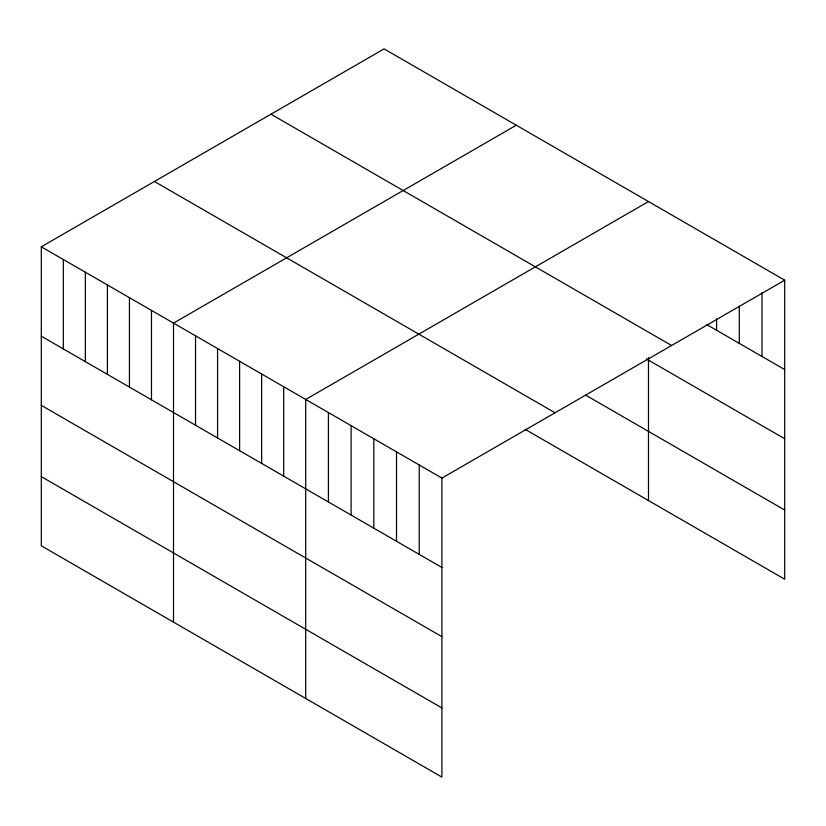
<?xml version="1.0" encoding="UTF-8"?>
<svg xmlns="http://www.w3.org/2000/svg" width="826" height="826" viewBox="0 0 826 826"><rect width="100%" height="100%" fill="white"/><g stroke="black" fill="none" stroke-linecap="round" stroke-linejoin="round"><path stroke-width="1.24" d="M41.3 246.788L441.92 478.089L441.92 777.111L41.3 545.81L41.3 246.788L384.08 48.889L784.7 280.19L784.7 579.212L525.099 429.324M516.281 125.222L173.501 323.121L173.501 622.143M648.493 201.544L305.713 399.454L305.713 698.466M441.92 478.089L784.7 280.19M706.86 324.649L784.7 369.594M270.959 114.194L671.579 345.495M646.283 358.856L784.7 438.761M585.686 395.138L784.7 510.034M154.421 181.483L555.041 412.783M41.3 336.192L441.92 567.493M41.3 405.37L441.92 636.66M41.3 476.633L441.92 707.934M761.995 292.631L761.995 356.481M739.301 306.343L739.301 343.379M716.596 318.774L716.596 330.266M648.493 357.565L648.493 500.566M419.226 464.986L419.226 554.38M396.521 451.874L396.521 541.278M373.817 438.771L373.817 528.175M351.112 425.658L351.112 515.063M328.418 412.556L328.418 501.96M283.679 386.723L283.679 476.127M261.646 374.002L261.646 463.407M239.612 361.282L239.612 450.686M217.579 348.562L217.579 437.966M195.535 335.841L195.535 425.245M151.468 310.4L151.468 399.805M129.434 297.68L129.434 387.084M107.401 284.96L107.401 374.354M85.367 272.239L85.367 361.633M63.334 259.509L63.334 348.913"/></g></svg>
